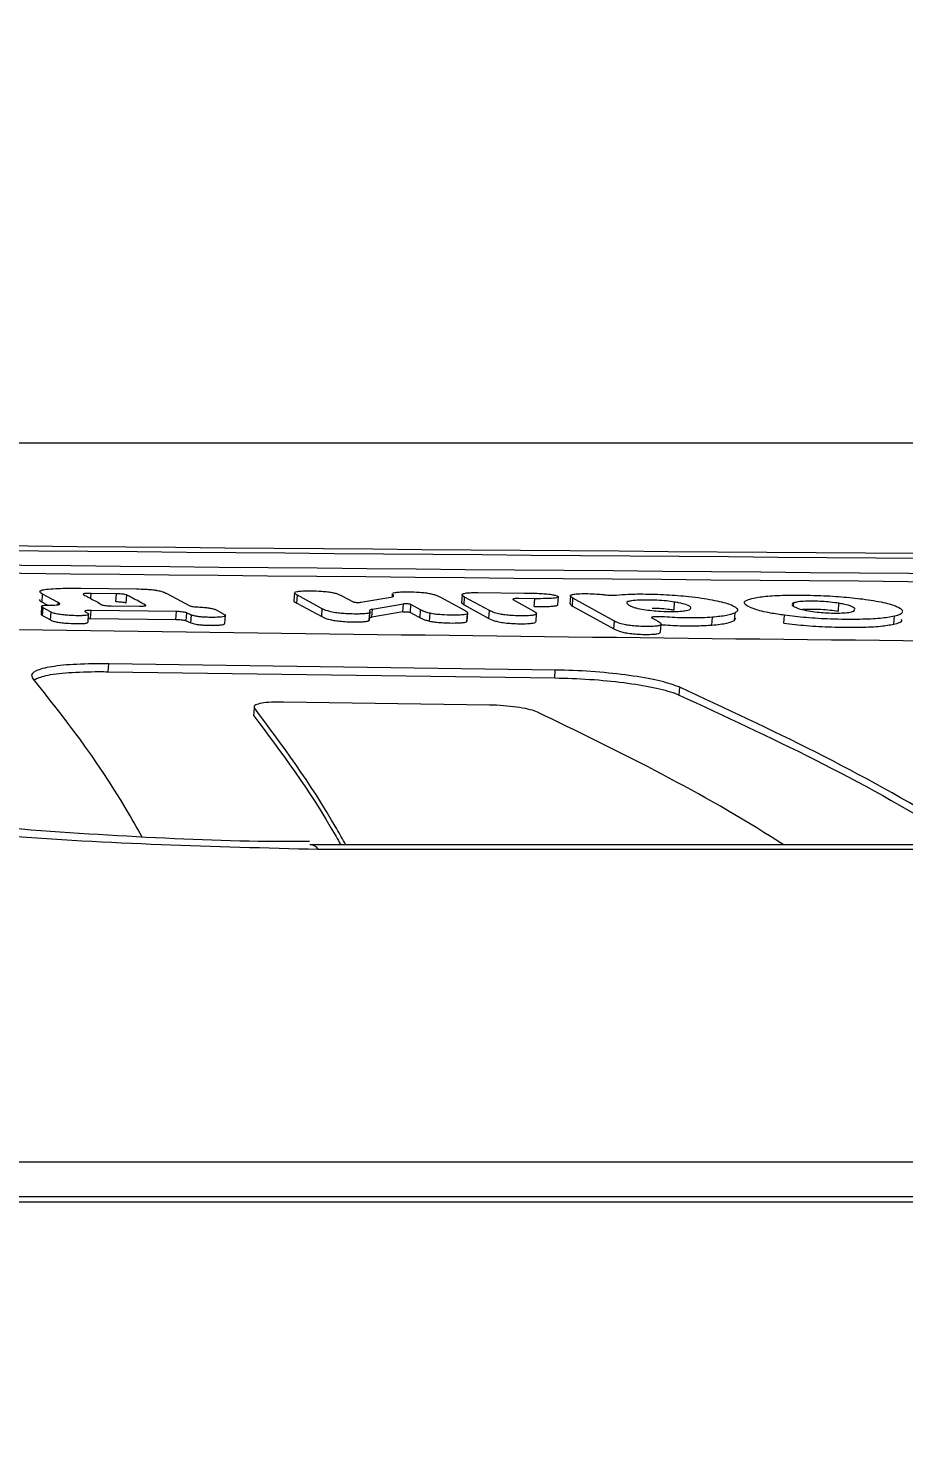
# Model space of a CAD drawing. Header units: millimetres. Extents: x -7735 to 7893, y -6545 to 6034.
# Drawn here: x 4699.27 to 4720.94, y 623.75 to 658.39 of the extents above; entities that cross this region are included whole.
import ezdxf

# ---------------------------------------------------------------- set-up
doc = ezdxf.new("R2010")
doc.units = ezdxf.units.MM
doc.layers.add('DIKOM_ОБЪЕКТ', color=7, linetype='Continuous')
doc.layers.add('DIKOM_РАЗМЕР_ОБЪЕКТА', color=7, linetype='Continuous')
doc.styles.add('style1', font='arial.ttf', dxfattribs={"width": 0.8})
doc.dimstyles.new('1-50', dxfattribs={"dimtxt": 300, "dimasz": 200, "dimexe": 100, "dimexo": 0, "dimgap": 100, "dimtad": 1, "dimtxsty": 'style1', "dimcen": 200, "dimclrd": 7, "dimclre": 7, "dimclrt": 7, "dimadec": 1, "dimazin": 2, "dimtfac": 1, "dimtmove": 0, "dimatfit": 2, "dimfxl": 0, "dimlwd": 25, "dimlwe": 18, "dimarcsym": 0})

# ---------------------------------------------------------------- blocks, each defined once
blk = doc.blocks.new('*D0')
at = {"layer": 'Defpoints', "color": 0, "transparency": 16777216}
for p in [(5893.216, 882.098), (-4595.736, 266.125), (5893.216, -5840.173)]:
    blk.add_point(p, dxfattribs=at)
at = {"layer": 'DIKOM_РАЗМЕР_ОБЪЕКТА', "color": 7, "lineweight": 18, "transparency": 16777216}
for p, q in [((5893.216, 882.098), (5893.216, -5940.173)), ((-4595.736, 266.125), (-4595.736, -5940.173))]:
    blk.add_line(p, q, dxfattribs=at)
at = {"layer": 'DIKOM_РАЗМЕР_ОБЪЕКТА', "color": 7, "lineweight": 25, "transparency": 16777216}
blk.add_line((-4395.736, -5840.173), (5693.216, -5840.173), dxfattribs=at)
at = {"layer": 'DIKOM_РАЗМЕР_ОБЪЕКТА', "color": 7, "transparency": 16777216}
for points in [[(-4395.736, -5806.84), (-4395.736, -5873.507), (-4595.736, -5840.173)], [(5693.216, -5806.84), (5693.216, -5873.507), (5893.216, -5840.173)]]:
    blk.add_solid(points, dxfattribs=at)
at = {"layer": 'DIKOM_РАЗМЕР_ОБЪЕКТА', "color": 7, "transparency": 16777216, "insert": (648.74, -5587.002), "char_height": 300, "attachment_point": 5, "style": 'style1'}
blk.add_mtext('10450', dxfattribs=at)

msp = doc.modelspace()

# ---------------------------------------------------------------- linework, layer by layer
at = {"layer": 'DIKOM_ОБЪЕКТ', "color": 7, "linetype": 'Continuous', "lineweight": 15}
for p, q in [((4898.899, 648.125), (4660.813, 648.125)), ((4700.577, 644.536), (4701.951, 644.52)), ((4705.858, 644.426), (4705.844, 644.232)), ((4710.399, 644.43), (4711.541, 644.419)), ((4699.604, 644.093), (4699.591, 643.898)), ((4699.616, 644.195), (4699.63, 644.39)), ((4699.616, 644.195), (4699.743, 644.127)), ((4700.016, 644.184), (4699.63, 644.39)), ((4700.012, 644.129), (4700.016, 644.184)), ((4700.82, 644.282), (4700.829, 644.409)), ((4701.453, 644.402), (4700.829, 644.409)), ((4701.325, 644.103), (4702.028, 644.094)), ((4701.439, 644.207), (4701.453, 644.402)), ((4701.697, 644.175), (4701.711, 644.37)), ((4702.173, 644.107), (4702.174, 644.122)), ((4702.706, 644.406), (4703.267, 644.106)), ((4705.918, 644.168), (4705.932, 644.363)), ((4705.918, 644.168), (4706.534, 643.836)), ((4706.548, 644.031), (4705.932, 644.363)), ((4707.032, 644.351), (4707.308, 644.204)), ((4707.499, 644.191), (4708.239, 644.317)), ((4707.791, 644.017), (4708.553, 644.149)), ((4708.278, 644.401), (4708.272, 644.326)), ((4708.313, 644.359), (4708.307, 644.364)), ((4708.539, 643.955), (4708.553, 644.149)), ((4708.726, 643.941), (4708.74, 644.136)), ((4708.981, 644.004), (4708.74, 644.136)), ((4709.452, 644.325), (4710.068, 643.992)), ((4710.004, 644.377), (4709.99, 644.183)), ((4709.992, 644.183), (4710.053, 644.124)), ((4710.053, 644.124), (4710.067, 644.319)), ((4710.053, 644.124), (4710.669, 643.791)), ((4710.683, 643.985), (4710.067, 644.319)), ((4711.265, 644.256), (4711.784, 643.973)), ((4711.804, 644.28), (4711.411, 644.284)), ((4711.79, 644.086), (4711.804, 644.28)), ((4712.377, 644.128), (4712.39, 644.322)), ((4712.684, 644.351), (4712.67, 644.156)), ((4712.733, 644.098), (4712.747, 644.293)), ((4712.733, 644.098), (4713.76, 643.531)), ((4713.775, 643.725), (4712.747, 644.293)), ((4715.249, 644.002), (4715.263, 644.196)), ((4718.213, 644.176), (4718.173, 644.151)), ((4718.206, 644.092), (4718.213, 644.176)), ((4719.313, 643.972), (4719.327, 644.166)), ((4699.629, 643.862), (4699.644, 644.056)), ((4699.629, 643.862), (4699.824, 643.754)), ((4699.838, 643.949), (4699.644, 644.056)), ((4699.824, 643.754), (4699.838, 643.949)), ((4700.753, 643.701), (4700.767, 643.895)), ((4700.76, 643.792), (4700.813, 643.793)), ((4700.813, 643.793), (4700.827, 643.987)), ((4700.813, 643.793), (4702.925, 643.766)), ((4702.939, 643.961), (4700.827, 643.987)), ((4702.925, 643.766), (4702.939, 643.961)), ((4703.183, 643.733), (4703.196, 643.928)), ((4703.298, 643.679), (4703.312, 643.874)), ((4703.926, 644.001), (4704.116, 643.895)), ((4704.136, 643.666), (4704.15, 643.861)), ((4706.534, 643.836), (4706.548, 644.031)), ((4707.708, 643.74), (4707.722, 643.934)), ((4707.716, 643.753), (4707.73, 643.948)), ((4707.729, 643.948), (4707.722, 643.934)), ((4707.777, 643.822), (4707.791, 644.017)), ((4708.539, 643.955), (4707.777, 643.822)), ((4708.726, 643.941), (4708.967, 643.809)), ((4708.967, 643.809), (4708.981, 644.004)), ((4709.202, 643.723), (4709.216, 643.918)), ((4710.125, 643.713), (4710.14, 643.907)), ((4710.125, 643.713), (4710.127, 643.727)), ((4710.134, 643.726), (4710.148, 643.921)), ((4710.142, 643.921), (4710.14, 643.907)), ((4710.669, 643.791), (4710.683, 643.985)), ((4711.834, 643.716), (4711.848, 643.911)), ((4713.76, 643.531), (4713.775, 643.725)), ((4714.701, 643.805), (4714.865, 643.712)), ((4716.184, 643.627), (4716.198, 643.821)), ((4716.747, 643.737), (4716.761, 643.931)), ((4716.747, 643.737), (4716.775, 643.804)), ((4717.966, 643.676), (4717.979, 643.87)), ((4719.693, 643.969), (4719.722, 644.011)), ((4720.688, 643.65), (4720.702, 643.845)), ((4714.915, 643.453), (4714.929, 643.648)), ((4701.251, 642.474), (4701.265, 642.668)), ((4701.251, 642.474), (4712.297, 642.32)), ((4712.311, 642.514), (4701.265, 642.668)), ((4712.297, 642.32), (4712.311, 642.514)), ((4715.377, 641.895), (4715.391, 642.089)), ((4710.687, 641.647), (4705.592, 641.724)), ((4704.853, 641.386), (4704.867, 641.58)), ((4706.253, 638.191), (4706.239, 638.191)), ((4723.797, 638.191), (4706.253, 638.191)), ((4723.979, 638.077), (4706.448, 638.077)), ((4658.591, 630.356), (4936.9, 630.356)), ((4936.899, 629.489), (4659.227, 629.489)), ((4936.899, 629.354), (4659.485, 629.354))]:
    msp.add_line(p, q, dxfattribs=at)
msp.add_arc((4706.236, 637.939), 0.253, 33.0325, 86.281, dxfattribs=at)
for points, knots in [([(4765.966, 267.127), (4765.959, 269.147), (4765.939, 275.006), (4765.781, 284.701), (4765.438, 296.2), (4764.931, 307.676), (4764.264, 319.121), (4763.433, 330.527), (4762.442, 341.883), (4761.291, 353.183), (4759.98, 364.418), (4758.512, 375.578), (4756.885, 386.657), (4755.103, 397.645), (4753.166, 408.534), (4751.076, 419.316), (4748.834, 429.983), (4746.442, 440.528), (4743.901, 450.941), (4741.214, 461.215), (4738.383, 471.343), (4735.41, 481.316), (4732.296, 491.128), (4729.044, 500.771), (4725.658, 510.239), (4722.138, 519.522), (4718.489, 528.615), (4714.711, 537.511), (4710.808, 546.203), (4706.784, 554.685), (4702.642, 562.95), (4698.383, 570.992), (4694.011, 578.805), (4689.531, 586.384), (4684.943, 593.721), (4680.254, 600.812), (4675.465, 607.651), (4670.58, 614.234), (4665.604, 620.555), (4660.539, 626.609), (4655.389, 632.392), (4650.159, 637.9), (4644.853, 643.127), (4639.473, 648.07), (4634.025, 652.726), (4628.512, 657.09), (4622.939, 661.16), (4617.31, 664.931), (4611.63, 668.406), (4605.901, 671.558), (4601.282, 673.896), (4598.561, 675.073), (4597.779, 675.412)], [0, 0, 0, 0, 0.010755, 0.031188, 0.051621, 0.072055, 0.092489, 0.112922, 0.133356, 0.15379, 0.174224, 0.194659, 0.215093, 0.235528, 0.255963, 0.276399, 0.296834, 0.317271, 0.337707, 0.358144, 0.378582, 0.399019, 0.419458, 0.439897, 0.460336, 0.480776, 0.501217, 0.521658, 0.5421, 0.562542, 0.582985, 0.603428, 0.623873, 0.644317, 0.664762, 0.685208, 0.705653, 0.726099, 0.746544, 0.76699, 0.787434, 0.807878, 0.828321, 0.848762, 0.8692, 0.889637, 0.91007, 0.930499, 0.950924, 0.971343, 0.991758, 1, 1, 1, 1]), ([(4835.851, 645.749), (4809.82, 645.5), (4757.755, 645.003), (4705.762, 645.509), (4679.763, 645.762)], [0, 0, 0, 0, 0.4999606, 1, 1, 1, 1]), ([(4836.119, 645.636), (4810.088, 645.381), (4758.022, 644.872), (4706.03, 645.39), (4680.032, 645.648)], [0, 0, 0, 0, 0.499958, 1, 1, 1, 1]), ([(4836.924, 645.28), (4810.892, 645.008), (4758.824, 644.464), (4706.834, 645.017), (4680.837, 645.294)], [0, 0, 0, 0, 0.499953, 1, 1, 1, 1]), ([(4680.822, 645.099), (4706.815, 644.822), (4758.805, 644.269), (4810.873, 644.813), (4836.91, 645.085)], [0, 0, 0, 0, 0.499954, 1, 1, 1, 1]), ([(4699.63, 644.39), (4699.592, 644.415), (4699.539, 644.45), (4699.594, 644.492), (4699.673, 644.506), (4699.714, 644.513)], [0, 0, 0, 0, 0.534425, 0.758845, 1, 1, 1, 1]), ([(4699.714, 644.513), (4699.79, 644.52), (4699.928, 644.532), (4700.231, 644.538), (4700.447, 644.537), (4700.577, 644.536)], [0, 0, 0, 0, 0.327775, 0.595785, 1, 1, 1, 1]), ([(4701.951, 644.52), (4702.026, 644.519), (4702.149, 644.516), (4702.323, 644.504), (4702.42, 644.491), (4702.463, 644.484), (4702.473, 644.482)], [0, 0, 0, 0, 0.406646, 0.666202, 0.926375, 1, 1, 1, 1]), ([(4702.473, 644.482), (4702.511, 644.474), (4702.585, 644.457), (4702.653, 644.431), (4702.688, 644.414), (4702.706, 644.406)], [0, 0, 0, 0, 0.33672, 0.666332, 1, 1, 1, 1]), ([(4705.932, 644.363), (4705.917, 644.372), (4705.885, 644.389), (4705.856, 644.411), (4705.862, 644.423), (4705.864, 644.426)], [0, 0, 0, 0, 0.412534, 0.828232, 1, 1, 1, 1]), ([(4705.869, 644.441), (4705.884, 644.447), (4705.914, 644.459), (4706.029, 644.471), (4706.215, 644.475), (4706.42, 644.471), (4706.612, 644.459), (4706.726, 644.445), (4706.779, 644.436), (4706.797, 644.432)], [0, 0, 0, 0, 0.135475, 0.271632, 0.436493, 0.673657, 0.80308, 0.933116, 1, 1, 1, 1]), ([(4706.797, 644.432), (4706.835, 644.423), (4706.909, 644.406), (4706.977, 644.378), (4707.014, 644.36), (4707.032, 644.351)], [0, 0, 0, 0, 0.341817, 0.6694, 1, 1, 1, 1]), ([(4708.289, 644.416), (4708.304, 644.422), (4708.333, 644.434), (4708.449, 644.445), (4708.634, 644.449), (4708.839, 644.446), (4709.032, 644.433), (4709.146, 644.42), (4709.199, 644.41), (4709.217, 644.407)], [0, 0, 0, 0, 0.135485, 0.271605, 0.436109, 0.673663, 0.803081, 0.933116, 1, 1, 1, 1]), ([(4710.067, 644.319), (4710.035, 644.339), (4709.988, 644.368), (4710.019, 644.402), (4710.099, 644.421), (4710.236, 644.431), (4710.344, 644.43), (4710.399, 644.43)], [0, 0, 0, 0, 0.371817, 0.537078, 0.704027, 0.848703, 1, 1, 1, 1]), ([(4711.541, 644.419), (4711.661, 644.417), (4711.834, 644.415), (4712.068, 644.401), (4712.217, 644.385), (4712.325, 644.363), (4712.385, 644.339), (4712.399, 644.316), (4712.349, 644.299), (4712.247, 644.287), (4712.063, 644.279), (4711.898, 644.28), (4711.804, 644.28)], [0, 0, 0, 0, 0.184133, 0.267178, 0.351347, 0.423563, 0.513018, 0.607033, 0.673308, 0.739504, 0.850735, 1, 1, 1, 1]), ([(4699.556, 644.259), (4699.553, 644.256), (4699.535, 644.236), (4699.579, 644.214), (4699.616, 644.195)], [0, 0, 0, 0, 0.155281, 1, 1, 1, 1]), ([(4699.644, 644.056), (4699.63, 644.064), (4699.603, 644.081), (4699.602, 644.1), (4699.635, 644.113), (4699.672, 644.117), (4699.69, 644.118)], [0, 0, 0, 0, 0.338845, 0.680119, 0.844224, 1, 1, 1, 1]), ([(4699.69, 644.118), (4699.713, 644.119), (4699.76, 644.12), (4699.852, 644.122), (4699.922, 644.123), (4699.967, 644.124)], [0, 0, 0, 0, 0.254188, 0.509523, 1, 1, 1, 1]), ([(4699.967, 644.124), (4699.985, 644.125), (4700.02, 644.129), (4700.052, 644.139), (4700.058, 644.158), (4700.032, 644.174), (4700.016, 644.184)], [0, 0, 0, 0, 0.1537385, 0.3066627, 0.5850415, 1, 1, 1, 1]), ([(4700.829, 644.409), (4700.787, 644.409), (4700.724, 644.41), (4700.66, 644.404), (4700.631, 644.397), (4700.627, 644.387), (4700.639, 644.379), (4700.645, 644.376)], [0, 0, 0, 0, 0.309539, 0.466562, 0.623722, 0.816948, 1, 1, 1, 1]), ([(4700.645, 644.376), (4700.683, 644.356), (4700.81, 644.289), (4700.937, 644.22), (4701.027, 644.172)], [0, 0, 0, 0, 0.293068, 1, 1, 1, 1]), ([(4701.027, 644.172), (4701.032, 644.169), (4701.041, 644.164), (4701.052, 644.154), (4701.057, 644.147), (4701.059, 644.142)], [0, 0, 0, 0, 0.25843, 0.51589, 1, 1, 1, 1]), ([(4701.059, 644.142), (4701.059, 644.142), (4701.059, 644.139), (4701.072, 644.132), (4701.11, 644.122), (4701.167, 644.113), (4701.235, 644.106), (4701.29, 644.103), (4701.319, 644.103), (4701.325, 644.103)], [0, 0, 0, 0, 0.003987, 0.193846, 0.384117, 0.573706, 0.761556, 0.949258, 1, 1, 1, 1]), ([(4701.439, 644.207), (4701.453, 644.207), (4701.489, 644.206), (4701.551, 644.202), (4701.616, 644.195), (4701.668, 644.186), (4701.689, 644.179), (4701.697, 644.176), (4701.697, 644.175)], [0, 0, 0, 0, 0.127695, 0.340024, 0.552399, 0.766306, 0.981375, 1, 1, 1, 1]), ([(4701.711, 644.37), (4701.709, 644.371), (4701.7, 644.376), (4701.67, 644.383), (4701.614, 644.392), (4701.546, 644.398), (4701.49, 644.401), (4701.46, 644.402), (4701.453, 644.402)], [0, 0, 0, 0, 0.070957, 0.287812, 0.504253, 0.719362, 0.933401, 1, 1, 1, 1]), ([(4702.174, 644.122), (4702.058, 644.185), (4701.904, 644.268), (4701.749, 644.35), (4701.711, 644.37)], [0, 0, 0, 0, 0.752579, 1, 1, 1, 1]), ([(4702.028, 644.094), (4702.05, 644.094), (4702.094, 644.094), (4702.145, 644.099), (4702.176, 644.106), (4702.186, 644.114), (4702.177, 644.12), (4702.174, 644.122)], [0, 0, 0, 0, 0.212371, 0.425088, 0.639012, 0.854211, 1, 1, 1, 1]), ([(4703.267, 644.106), (4703.267, 644.106), (4703.275, 644.102), (4703.297, 644.095), (4703.349, 644.085), (4703.413, 644.078), (4703.459, 644.075), (4703.48, 644.074)], [0, 0, 0, 0, 0.021411, 0.272812, 0.523117, 0.773817, 1, 1, 1, 1]), ([(4703.48, 644.074), (4703.53, 644.072), (4703.62, 644.067), (4703.74, 644.053), (4703.842, 644.034), (4703.896, 644.016), (4703.92, 644.004), (4703.926, 644.001)], [0, 0, 0, 0, 0.233634, 0.422922, 0.612324, 0.898488, 1, 1, 1, 1]), ([(4705.85, 644.231), (4705.848, 644.228), (4705.842, 644.217), (4705.871, 644.195), (4705.902, 644.177), (4705.918, 644.168)], [0, 0, 0, 0, 0.1613052, 0.5780838, 1, 1, 1, 1]), ([(4707.308, 644.204), (4707.309, 644.203), (4707.313, 644.201), (4707.328, 644.197), (4707.355, 644.192), (4707.389, 644.189), (4707.425, 644.187), (4707.459, 644.187), (4707.484, 644.188), (4707.495, 644.19), (4707.499, 644.191)], [0, 0, 0, 0, 0.0387415, 0.186193, 0.3330015, 0.4780656, 0.6232487, 0.7674288, 0.9121704, 1, 1, 1, 1]), ([(4708.239, 644.317), (4708.267, 644.323), (4708.312, 644.332), (4708.31, 644.345), (4708.31, 644.349)], [0, 0, 0, 0, 0.622313, 1, 1, 1, 1]), ([(4708.307, 644.364), (4708.3, 644.369), (4708.286, 644.381), (4708.274, 644.394), (4708.279, 644.4), (4708.28, 644.401)], [0, 0, 0, 0, 0.445317, 0.936734, 1, 1, 1, 1]), ([(4708.74, 644.136), (4708.739, 644.136), (4708.735, 644.138), (4708.72, 644.142), (4708.692, 644.147), (4708.659, 644.15), (4708.623, 644.152), (4708.589, 644.152), (4708.566, 644.151), (4708.556, 644.15), (4708.553, 644.149)], [0, 0, 0, 0, 0.0424974, 0.1935358, 0.3455829, 0.49451, 0.6437931, 0.792389, 0.9401152, 1, 1, 1, 1]), ([(4709.217, 644.407), (4709.254, 644.398), (4709.329, 644.38), (4709.397, 644.353), (4709.434, 644.334), (4709.452, 644.325)], [0, 0, 0, 0, 0.34173, 0.66929, 1, 1, 1, 1]), ([(4711.411, 644.284), (4711.389, 644.284), (4711.345, 644.284), (4711.295, 644.279), (4711.263, 644.272), (4711.254, 644.264), (4711.262, 644.258), (4711.265, 644.256)], [0, 0, 0, 0, 0.212373, 0.425049, 0.639029, 0.854054, 1, 1, 1, 1]), ([(4711.79, 644.086), (4711.907, 644.085), (4712.078, 644.085), (4712.266, 644.094), (4712.357, 644.11), (4712.377, 644.118), (4712.377, 644.128), (4712.377, 644.128)], [0, 0, 0, 0, 0.434709, 0.630733, 0.828934, 0.99964, 1, 1, 1, 1]), ([(4712.678, 644.156), (4712.681, 644.143), (4712.685, 644.124), (4712.721, 644.105), (4712.733, 644.098)], [0, 0, 0, 0, 0.6739753, 1, 1, 1, 1]), ([(4712.747, 644.293), (4712.714, 644.313), (4712.668, 644.342), (4712.7, 644.377), (4712.781, 644.395), (4712.929, 644.405), (4713.117, 644.406), (4713.325, 644.397), (4713.466, 644.384), (4713.531, 644.376), (4713.544, 644.374)], [0, 0, 0, 0, 0.2623369, 0.3789538, 0.4968067, 0.5989846, 0.7284991, 0.8608279, 0.972881, 1, 1, 1, 1]), ([(4713.544, 644.374), (4713.565, 644.372), (4713.607, 644.367), (4713.679, 644.363), (4713.748, 644.363), (4713.795, 644.365), (4713.816, 644.367), (4713.822, 644.368)], [0, 0, 0, 0, 0.226722, 0.453647, 0.680086, 0.905892, 1, 1, 1, 1]), ([(4713.822, 644.368), (4713.914, 644.377), (4714.098, 644.394), (4714.535, 644.398), (4715.056, 644.384), (4715.564, 644.344), (4715.825, 644.309), (4715.925, 644.296)], [0, 0, 0, 0, 0.17258, 0.344215, 0.597273, 0.84534, 1, 1, 1, 1]), ([(4715.263, 644.196), (4715.198, 644.206), (4715.069, 644.225), (4714.835, 644.242), (4714.604, 644.248), (4714.378, 644.245), (4714.201, 644.23), (4714.086, 644.206), (4714.067, 644.164), (4714.124, 644.129), (4714.16, 644.106)], [0, 0, 0, 0, 0.111875, 0.224656, 0.321622, 0.437378, 0.564782, 0.656889, 0.778242, 1, 1, 1, 1]), ([(4714.16, 644.106), (4714.18, 644.096), (4714.219, 644.078), (4714.32, 644.045), (4714.434, 644.024), (4714.502, 644.011)], [0, 0, 0, 0, 0.289153, 0.57207, 1, 1, 1, 1]), ([(4715.621, 644.004), (4715.645, 644.021), (4715.699, 644.059), (4715.588, 644.122), (4715.42, 644.169), (4715.297, 644.19), (4715.263, 644.196)], [0, 0, 0, 0, 0.284035, 0.640287, 0.900313, 1, 1, 1, 1]), ([(4715.925, 644.296), (4716.105, 644.265), (4716.465, 644.204), (4716.761, 644.093), (4716.856, 643.999), (4716.784, 643.948), (4716.761, 643.931)], [0, 0, 0, 0, 0.274307, 0.548005, 0.855433, 1, 1, 1, 1]), ([(4717.081, 644.089), (4717.049, 644.11), (4716.965, 644.165), (4717, 644.238), (4717.154, 644.279), (4717.214, 644.295)], [0, 0, 0, 0, 0.272664, 0.71844, 1, 1, 1, 1]), ([(4717.979, 643.87), (4717.862, 643.888), (4717.564, 643.932), (4717.252, 644.009), (4717.132, 644.065), (4717.081, 644.089)], [0, 0, 0, 0, 0.275018, 0.694712, 1, 1, 1, 1]), ([(4717.214, 644.295), (4717.321, 644.313), (4717.535, 644.349), (4718.103, 644.372), (4718.74, 644.366), (4719.399, 644.332), (4719.746, 644.292), (4719.917, 644.272)], [0, 0, 0, 0, 0.1922143, 0.3847369, 0.6282637, 0.8166351, 1, 1, 1, 1]), ([(4718.169, 644.136), (4718.168, 644.132), (4718.162, 644.115), (4718.194, 644.096), (4718.219, 644.08)], [0, 0, 0, 0, 0.197688, 1, 1, 1, 1]), ([(4719.327, 644.166), (4719.258, 644.176), (4719.135, 644.195), (4718.911, 644.213), (4718.697, 644.219), (4718.486, 644.217), (4718.305, 644.203), (4718.244, 644.185), (4718.213, 644.176)], [0, 0, 0, 0, 0.1851685, 0.3345318, 0.4838255, 0.6451681, 0.8194322, 1, 1, 1, 1]), ([(4718.219, 644.08), (4718.239, 644.071), (4718.278, 644.052), (4718.383, 644.017), (4718.499, 643.994), (4718.572, 643.979)], [0, 0, 0, 0, 0.2730991, 0.5464892, 1, 1, 1, 1]), ([(4719.733, 644.026), (4719.71, 644.047), (4719.666, 644.086), (4719.502, 644.135), (4719.367, 644.159), (4719.327, 644.166)], [0, 0, 0, 0, 0.428307, 0.828479, 1, 1, 1, 1]), ([(4719.917, 644.272), (4720.098, 644.245), (4720.461, 644.19), (4720.798, 644.086), (4720.871, 644.016), (4720.909, 643.98)], [0, 0, 0, 0, 0.324067, 0.647595, 1, 1, 1, 1]), ([(4699.595, 643.898), (4699.594, 643.896), (4699.586, 643.885), (4699.61, 643.872), (4699.629, 643.862)], [0, 0, 0, 0, 0.169099, 1, 1, 1, 1]), ([(4699.824, 643.754), (4699.85, 643.742), (4699.893, 643.722), (4700.012, 643.697), (4700.139, 643.68), (4700.308, 643.668), (4700.466, 643.664), (4700.61, 643.664), (4700.693, 643.671), (4700.746, 643.684), (4700.749, 643.695), (4700.75, 643.701)], [0, 0, 0, 0, 0.181038, 0.287795, 0.395527, 0.49127, 0.654591, 0.740495, 0.826904, 0.902515, 1, 1, 1, 1]), ([(4700.765, 643.905), (4700.766, 643.895), (4700.768, 643.881), (4700.707, 643.866), (4700.624, 643.859), (4700.48, 643.858), (4700.314, 643.863), (4700.144, 643.876), (4700.013, 643.893), (4699.902, 643.919), (4699.861, 643.938), (4699.838, 643.949)], [0, 0, 0, 0, 0.139843, 0.213909, 0.288002, 0.378922, 0.533616, 0.632704, 0.732398, 0.844311, 1, 1, 1, 1]), ([(4700.827, 643.987), (4700.808, 643.987), (4700.768, 643.987), (4700.718, 643.984), (4700.682, 643.977), (4700.669, 643.968), (4700.676, 643.962), (4700.68, 643.959)], [0, 0, 0, 0, 0.17612, 0.390319, 0.605591, 0.821752, 1, 1, 1, 1]), ([(4700.68, 643.959), (4700.693, 643.952), (4700.715, 643.939), (4700.745, 643.921), (4700.758, 643.91), (4700.765, 643.905)], [0, 0, 0, 0, 0.414995, 0.707315, 1, 1, 1, 1]), ([(4702.925, 643.766), (4702.935, 643.766), (4702.967, 643.766), (4703.024, 643.762), (4703.091, 643.755), (4703.145, 643.746), (4703.173, 643.738), (4703.181, 643.734), (4703.183, 643.733)], [0, 0, 0, 0, 0.0893919, 0.3028109, 0.5177964, 0.733591, 0.9508958, 1, 1, 1, 1]), ([(4703.196, 643.928), (4703.194, 643.929), (4703.185, 643.933), (4703.156, 643.941), (4703.1, 643.95), (4703.032, 643.957), (4702.976, 643.96), (4702.946, 643.961), (4702.939, 643.961)], [0, 0, 0, 0, 0.0635632, 0.2823225, 0.5007355, 0.7165712, 0.9327453, 1, 1, 1, 1]), ([(4703.183, 643.733), (4703.196, 643.726), (4703.221, 643.714), (4703.256, 643.696), (4703.284, 643.685), (4703.298, 643.679)], [0, 0, 0, 0, 0.399379, 0.699078, 1, 1, 1, 1]), ([(4703.312, 643.874), (4703.302, 643.877), (4703.273, 643.888), (4703.238, 643.906), (4703.21, 643.921), (4703.196, 643.928)], [0, 0, 0, 0, 0.2004952, 0.600112, 1, 1, 1, 1]), ([(4704.116, 643.895), (4704.134, 643.883), (4704.163, 643.863), (4704.131, 643.839), (4704.058, 643.825), (4703.924, 643.817), (4703.776, 643.816), (4703.626, 643.821), (4703.517, 643.83), (4703.415, 643.845), (4703.352, 643.861), (4703.32, 643.871), (4703.312, 643.874)], [0, 0, 0, 0, 0.1729003, 0.2751424, 0.3780952, 0.4699716, 0.6265698, 0.704525, 0.7830759, 0.8527241, 0.9616714, 1, 1, 1, 1]), ([(4706.534, 643.836), (4706.575, 643.816), (4706.637, 643.786), (4706.791, 643.749), (4706.937, 643.727), (4707.113, 643.711), (4707.301, 643.705), (4707.474, 643.705), (4707.61, 643.713), (4707.682, 643.726), (4707.701, 643.736), (4707.708, 643.74)], [0, 0, 0, 0, 0.233107, 0.349889, 0.446783, 0.54434, 0.655123, 0.769916, 0.857921, 0.94637, 1, 1, 1, 1]), ([(4707.722, 643.934), (4707.709, 643.928), (4707.682, 643.916), (4707.594, 643.905), (4707.496, 643.901), (4707.361, 643.899), (4707.192, 643.902), (4707.008, 643.915), (4706.851, 643.935), (4706.686, 643.97), (4706.599, 644.004), (4706.556, 644.026), (4706.548, 644.031)], [0, 0, 0, 0, 0.087659, 0.175572, 0.226679, 0.29382, 0.42888, 0.519398, 0.610174, 0.730539, 0.948004, 1, 1, 1, 1]), ([(4707.702, 643.788), (4707.701, 643.79), (4707.699, 643.797), (4707.719, 643.809), (4707.757, 643.818), (4707.777, 643.822)], [0, 0, 0, 0, 0.13839, 0.534746, 1, 1, 1, 1]), ([(4707.708, 643.74), (4707.712, 643.743), (4707.716, 643.748), (4707.716, 643.752), (4707.715, 643.753)], [0, 0, 0, 0, 0.81519, 1, 1, 1, 1]), ([(4707.791, 644.017), (4707.768, 644.011), (4707.718, 644), (4707.708, 643.983), (4707.717, 643.973), (4707.718, 643.972)], [0, 0, 0, 0, 0.427104, 0.916637, 1, 1, 1, 1]), ([(4707.718, 643.972), (4707.721, 643.968), (4707.728, 643.96), (4707.729, 643.953), (4707.73, 643.949)], [0, 0, 0, 0, 0.499823, 1, 1, 1, 1]), ([(4708.539, 643.955), (4708.539, 643.955), (4708.546, 643.956), (4708.564, 643.957), (4708.597, 643.958), (4708.632, 643.957), (4708.667, 643.954), (4708.697, 643.949), (4708.717, 643.945), (4708.723, 643.942), (4708.726, 643.941)], [0, 0, 0, 0, 0.007284, 0.156297, 0.305191, 0.45314, 0.602755, 0.750206, 0.900583, 1, 1, 1, 1]), ([(4708.967, 643.809), (4708.986, 643.8), (4709.023, 643.78), (4709.091, 643.751), (4709.165, 643.733), (4709.202, 643.723)], [0, 0, 0, 0, 0.338125, 0.664953, 1, 1, 1, 1]), ([(4709.216, 643.918), (4709.178, 643.927), (4709.104, 643.946), (4709.035, 643.975), (4708.999, 643.994), (4708.981, 644.004)], [0, 0, 0, 0, 0.342055, 0.669628, 1, 1, 1, 1]), ([(4709.202, 643.723), (4709.238, 643.716), (4709.31, 643.703), (4709.466, 643.688), (4709.67, 643.678), (4709.869, 643.677), (4710.026, 643.686), (4710.1, 643.699), (4710.118, 643.709), (4710.125, 643.713)], [0, 0, 0, 0, 0.129546, 0.259889, 0.414426, 0.653259, 0.785184, 0.917859, 1, 1, 1, 1]), ([(4710.14, 643.907), (4710.127, 643.901), (4710.1, 643.889), (4709.993, 643.876), (4709.815, 643.871), (4709.613, 643.874), (4709.418, 643.887), (4709.295, 643.902), (4709.238, 643.913), (4709.216, 643.918)], [0, 0, 0, 0, 0.129993, 0.260421, 0.415875, 0.654216, 0.785539, 0.917864, 1, 1, 1, 1]), ([(4710.068, 643.992), (4710.085, 643.982), (4710.118, 643.963), (4710.135, 643.944), (4710.144, 643.935)], [0, 0, 0, 0, 0.5083432, 1, 1, 1, 1]), ([(4710.669, 643.791), (4710.713, 643.769), (4710.777, 643.739), (4710.942, 643.7), (4711.097, 643.677), (4711.286, 643.663), (4711.481, 643.659), (4711.656, 643.662), (4711.767, 643.676), (4711.826, 643.694), (4711.826, 643.709), (4711.826, 643.717)], [0, 0, 0, 0, 0.23091, 0.332103, 0.434545, 0.52321, 0.632353, 0.746862, 0.827281, 0.907377, 1, 1, 1, 1]), ([(4711.784, 643.973), (4711.817, 643.952), (4711.864, 643.921), (4711.833, 643.884), (4711.755, 643.865), (4711.611, 643.854), (4711.428, 643.854), (4711.236, 643.861), (4711.07, 643.877), (4710.921, 643.901), (4710.779, 643.938), (4710.718, 643.968), (4710.683, 643.985)], [0, 0, 0, 0, 0.189119, 0.270716, 0.353185, 0.425076, 0.512549, 0.60442, 0.670241, 0.736016, 0.846364, 1, 1, 1, 1]), ([(4714.865, 643.712), (4714.898, 643.69), (4714.945, 643.658), (4714.915, 643.621), (4714.84, 643.601), (4714.702, 643.591), (4714.526, 643.59), (4714.341, 643.597), (4714.175, 643.613), (4714.025, 643.636), (4713.874, 643.675), (4713.812, 643.706), (4713.775, 643.725)], [0, 0, 0, 0, 0.190752, 0.270198, 0.350499, 0.421114, 0.505045, 0.593817, 0.661137, 0.728465, 0.835337, 1, 1, 1, 1]), ([(4714.502, 644.011), (4714.566, 644.002), (4714.693, 643.984), (4714.943, 643.967), (4715.187, 643.961), (4715.408, 643.967), (4715.552, 643.982), (4715.6, 643.998), (4715.621, 644.004)], [0, 0, 0, 0, 0.166909, 0.334119, 0.537439, 0.704601, 0.87278, 1, 1, 1, 1]), ([(4714.946, 643.831), (4714.922, 643.832), (4714.875, 643.835), (4714.807, 643.835), (4714.749, 643.832), (4714.709, 643.826), (4714.69, 643.817), (4714.694, 643.809), (4714.7, 643.806), (4714.701, 643.805)], [0, 0, 0, 0, 0.163681, 0.32669, 0.490842, 0.654788, 0.819843, 0.98583, 1, 1, 1, 1]), ([(4714.705, 644.049), (4714.713, 644.049), (4714.788, 644.049), (4714.944, 644.039), (4715.121, 644.021), (4715.213, 644.007), (4715.249, 644.002)], [0, 0, 0, 0, 0.040381, 0.402594, 0.765596, 1, 1, 1, 1]), ([(4716.198, 643.821), (4716.111, 643.815), (4715.894, 643.802), (4715.458, 643.8), (4715.119, 643.82), (4714.946, 643.831)], [0, 0, 0, 0, 0.24829, 0.616833, 1, 1, 1, 1]), ([(4716.184, 643.627), (4716.256, 643.633), (4716.397, 643.646), (4716.611, 643.681), (4716.693, 643.715), (4716.747, 643.737)], [0, 0, 0, 0, 0.2643402, 0.5175663, 1, 1, 1, 1]), ([(4716.761, 643.931), (4716.734, 643.919), (4716.682, 643.894), (4716.517, 643.853), (4716.323, 643.834), (4716.198, 643.821)], [0, 0, 0, 0, 0.264325, 0.526378, 1, 1, 1, 1]), ([(4720.702, 643.845), (4720.594, 643.825), (4720.378, 643.786), (4719.81, 643.762), (4719.173, 643.768), (4718.509, 643.805), (4718.155, 643.849), (4717.979, 643.87)], [0, 0, 0, 0, 0.191948, 0.384389, 0.623296, 0.813458, 1, 1, 1, 1]), ([(4718.407, 644.015), (4718.425, 644.017), (4718.491, 644.023), (4718.657, 644.024), (4718.879, 644.019), (4719.119, 644.001), (4719.247, 643.982), (4719.313, 643.972)], [0, 0, 0, 0, 0.076003, 0.2862, 0.517045, 0.752398, 1, 1, 1, 1]), ([(4718.572, 643.979), (4718.64, 643.968), (4718.763, 643.948), (4718.986, 643.93), (4719.199, 643.922), (4719.408, 643.924), (4719.597, 643.938), (4719.659, 643.958), (4719.693, 643.969)], [0, 0, 0, 0, 0.185427, 0.331665, 0.47793, 0.634188, 0.801943, 1, 1, 1, 1]), ([(4720.688, 643.65), (4720.782, 643.676), (4720.906, 643.71), (4720.882, 643.754), (4720.876, 643.765)], [0, 0, 0, 0, 0.753178, 1, 1, 1, 1]), ([(4720.893, 643.959), (4720.889, 643.935), (4720.88, 643.892), (4720.755, 643.859), (4720.702, 643.845)], [0, 0, 0, 0, 0.580591, 1, 1, 1, 1]), ([(4837.546, 643.672), (4824.909, 643.492), (4799.634, 643.132), (4761.744, 642.985), (4723.872, 643.144), (4698.643, 643.511), (4686.028, 643.694)], [0, 0, 0, 0, 0.249967, 0.49993, 0.749966, 1, 1, 1, 1]), ([(4703.298, 643.679), (4703.333, 643.669), (4703.386, 643.653), (4703.506, 643.635), (4703.618, 643.626), (4703.782, 643.621), (4703.949, 643.623), (4704.074, 643.635), (4704.13, 643.649), (4704.13, 643.661), (4704.13, 643.667)], [0, 0, 0, 0, 0.177151, 0.264212, 0.351323, 0.45574, 0.674359, 0.788034, 0.902019, 1, 1, 1, 1]), ([(4713.76, 643.531), (4713.805, 643.509), (4713.869, 643.477), (4714.035, 643.437), (4714.191, 643.414), (4714.382, 643.4), (4714.564, 643.395), (4714.725, 643.398), (4714.833, 643.409), (4714.903, 643.428), (4714.909, 643.444), (4714.912, 643.454)], [0, 0, 0, 0, 0.23303, 0.335691, 0.439556, 0.529488, 0.642574, 0.734845, 0.812539, 0.890185, 1, 1, 1, 1]), ([(4714.932, 643.636), (4715.085, 643.627), (4715.391, 643.607), (4715.834, 643.606), (4716.07, 643.62), (4716.184, 643.627)], [0, 0, 0, 0, 0.340608, 0.679879, 1, 1, 1, 1]), ([(4717.966, 643.676), (4718.149, 643.653), (4718.515, 643.609), (4719.193, 643.573), (4719.831, 643.568), (4720.379, 643.594), (4720.587, 643.632), (4720.688, 643.65)], [0, 0, 0, 0, 0.194225, 0.389013, 0.6275, 0.817735, 1, 1, 1, 1]), ([(4701.265, 642.668), (4700.992, 642.668), (4700.445, 642.666), (4699.816, 642.603), (4699.421, 642.5), (4699.332, 642.397), (4699.373, 642.334), (4699.382, 642.32)], [0, 0, 0, 0, 0.232966, 0.465876, 0.699528, 0.934145, 1, 1, 1, 1]), ([(4699.421, 642.275), (4699.501, 642.312), (4699.668, 642.389), (4700.25, 642.458), (4700.827, 642.479), (4701.178, 642.475), (4701.251, 642.474)], [0, 0, 0, 0, 0.289445, 0.604478, 0.918258, 1, 1, 1, 1]), ([(4715.391, 642.089), (4715.252, 642.14), (4714.973, 642.243), (4714.258, 642.373), (4713.421, 642.468), (4712.745, 642.507), (4712.387, 642.513), (4712.311, 642.514)], [0, 0, 0, 0, 0.23439, 0.469289, 0.703576, 0.93694, 1, 1, 1, 1]), ([(4702.094, 638.385), (4701.962, 638.618), (4701.074, 640.184), (4700.16, 641.338), (4699.382, 642.32)], [0, 0, 0, 0, 0.149141, 1, 1, 1, 1]), ([(4712.297, 642.32), (4712.585, 642.312), (4713.161, 642.295), (4714.026, 642.209), (4714.767, 642.089), (4715.188, 641.976), (4715.343, 641.91), (4715.377, 641.895)], [0, 0, 0, 0, 0.2328315, 0.4655805, 0.6987756, 0.9327443, 1, 1, 1, 1]), ([(4722.757, 638.191), (4722.54, 638.331), (4720.1, 639.901), (4717.636, 641.046), (4715.391, 642.089)], [0, 0, 0, 0, 0.0888223, 1, 1, 1, 1]), ([(4705.592, 641.724), (4705.487, 641.724), (4705.277, 641.723), (4705.034, 641.697), (4704.882, 641.654), (4704.849, 641.611), (4704.864, 641.585), (4704.867, 641.58)], [0, 0, 0, 0, 0.233252, 0.466482, 0.70028, 0.934773, 1, 1, 1, 1]), ([(4711.871, 641.473), (4711.818, 641.493), (4711.711, 641.535), (4711.437, 641.588), (4711.116, 641.628), (4710.855, 641.644), (4710.717, 641.647), (4710.687, 641.647)], [0, 0, 0, 0, 0.23356, 0.468278, 0.702337, 0.935886, 1, 1, 1, 1]), ([(4715.377, 641.895), (4717.618, 640.859), (4719.98, 639.768), (4722.319, 638.268), (4722.439, 638.191)], [0, 0, 0, 0, 0.948689, 1, 1, 1, 1]), ([(4704.853, 641.386), (4705.536, 640.477), (4706.26, 639.514), (4706.967, 638.261), (4707.007, 638.191)], [0, 0, 0, 0, 0.944102, 1, 1, 1, 1]), ([(4707.13, 638.191), (4707.055, 638.325), (4706.313, 639.648), (4705.552, 640.665), (4704.867, 641.58)], [0, 0, 0, 0, 0.101085, 1, 1, 1, 1]), ([(4717.959, 638.191), (4717.857, 638.257), (4715.842, 639.548), (4713.805, 640.535), (4711.871, 641.473)], [0, 0, 0, 0, 0.050612, 1, 1, 1, 1]), ([(4706.233, 638.277), (4706.037, 638.275), (4704.65, 638.259), (4701.953, 638.375), (4698.159, 638.627), (4694.272, 639.055), (4691.615, 639.401), (4690.259, 639.637), (4690.22, 639.644)], [0, 0, 0, 0, 0.039145, 0.276067, 0.514382, 0.753527, 0.992948, 1, 1, 1, 1]), ([(4706.448, 638.077), (4703.862, 638.142), (4699.945, 638.241), (4694.466, 638.828), (4691.658, 639.258), (4690.254, 639.472)], [0, 0, 0, 0, 0.492758, 0.746376, 1, 1, 1, 1]), ([(4659.485, 629.354), (4661.513, 627.016), (4667.017, 620.672), (4675.714, 609.372), (4685.449, 595.203), (4694.771, 579.964), (4703.645, 563.748), (4712.027, 546.623), (4719.886, 528.637), (4727.198, 509.801), (4733.963, 490.165), (4740.163, 469.796), (4745.772, 448.79), (4750.761, 427.245), (4755.111, 405.221), (4758.8, 382.748), (4761.836, 359.872), (4764.214, 336.666), (4765.926, 313.24), (4766.961, 289.702), (4767.311, 266.125), (4766.961, 242.548), (4765.926, 219.01), (4764.214, 195.584), (4761.836, 172.378), (4758.8, 149.501), (4755.111, 127.028), (4750.761, 105.005), (4745.772, 83.46), (4740.163, 62.454), (4733.962, 42.085), (4727.198, 22.448), (4720.225, 4.494), (4713.136, -11.884), (4706.016, -26.803), (4698.516, -41.064), (4690.67, -54.605), (4682.551, -67.311), (4674.179, -79.147), (4666.49, -89.03), (4661.513, -94.766), (4659.485, -97.103)], [0, 0, 0, 0, 0.015653, 0.042491, 0.069412, 0.096377, 0.123342, 0.150264, 0.177101, 0.203938, 0.23086, 0.257824, 0.284789, 0.311711, 0.338548, 0.365385, 0.392306, 0.419271, 0.446235, 0.473156, 0.499993, 0.52683, 0.553752, 0.580716, 0.607681, 0.634603, 0.66144, 0.688277, 0.715198, 0.742163, 0.769127, 0.796049, 0.822886, 0.845964, 0.869165, 0.892393, 0.915621, 0.938822, 0.961584, 0.984347, 1, 1, 1, 1])]:
    msp.add_open_spline(points, degree=3, knots=knots, dxfattribs=at)

# ---------------------------------------------------------------- dimensions: what is measured, and where the dimension line sits
at = {"layer": 'DIKOM_РАЗМЕР_ОБЪЕКТА'}
dim = msp.add_linear_dim(base=(5893.216, -5840.173), p1=(-4595.736, 266.125), p2=(5893.216, 882.098), text='10450', dimstyle='1-50', dxfattribs=at)
dim.commit()
dim.dimension.update_dxf_attribs({"geometry": '*D0', "text_midpoint": (648.74, -5840.173), "dimtype": 160})

doc.saveas('drawing.dxf')
